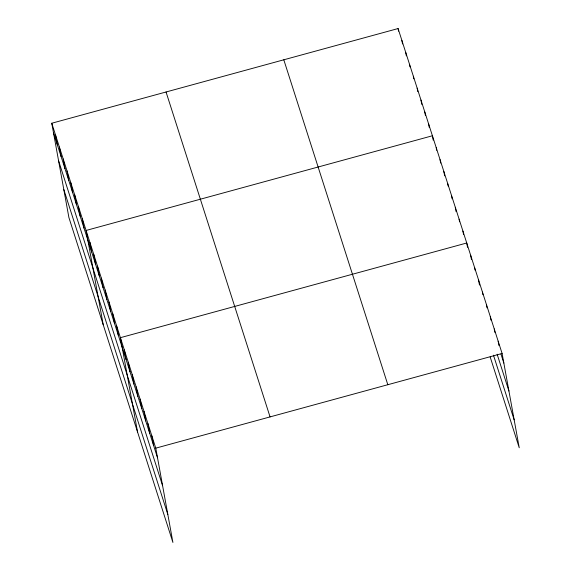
<?xml version="1.0" encoding="UTF-8"?>
<svg xmlns="http://www.w3.org/2000/svg" width="571" height="571" viewBox="0 0 571 571"><rect width="100%" height="100%" fill="white"/><g stroke="black" fill="none" stroke-linecap="round" stroke-linejoin="round"><path stroke-width="0.86" d="M51.761 123.236L155.776 448.149L172.913 542.45L68.898 217.53L51.761 123.236L398.087 28.55L502.102 353.47L519.239 447.764L490.161 356.932M432.411 135.77L86.085 230.456L103.223 324.756M155.776 448.149L502.102 353.47M500.967 354.084L503.85 363.085M497.134 354.206L508.925 391.028M493.465 355.176L514.157 419.821M283.801 59.798L387.816 384.711M166.047 91.988L270.062 416.909M53.51 132.85L157.525 457.764M58.592 160.794L162.607 485.714M63.824 189.586L167.838 514.507M498.169 341.194L498.961 345.562M494.243 328.917L494.879 332.415M490.311 316.641L490.946 320.138M486.385 304.372L487.02 307.862M482.452 292.095L482.93 294.715M478.527 279.819L479.476 285.065M474.594 267.542L475.072 270.169M470.661 255.273L471.46 259.641M467.528 247.364L466.735 242.996L120.41 337.682L137.547 431.976M462.924 231.084L463.559 234.581M459.105 219.171L459.584 221.791M455.294 207.252L456.086 211.627M451.483 195.339L452.118 198.836M447.664 183.427L448.142 186.053M443.853 171.514L444.645 175.882M440.041 159.602L440.676 163.099M436.223 147.689L436.701 150.309M432.568 136.647L433.203 140.145M428.6 123.857L429.235 127.354M424.781 111.945L425.416 115.442M420.97 100.032L421.762 104.4M417.158 88.12L417.794 91.617M413.34 76.207L413.818 78.827M409.528 64.287L410.007 66.914M405.717 52.375L406.352 55.872M401.898 40.462L402.534 43.96M398.087 28.55L398.565 31.169M151.85 435.873L153.592 445.494M147.918 423.603L149.666 433.218M143.992 411.327L145.733 420.941M140.059 399.05L141.808 408.665M136.126 386.781L137.875 396.395M132.201 374.505L133.949 384.119M128.268 362.228L130.017 371.842M124.342 349.952L126.091 359.573M116.598 325.763L118.347 335.384M112.787 313.85L114.535 323.464M108.968 301.938L110.717 311.552M105.157 290.025L106.905 299.639M101.345 278.113L103.094 287.727M97.527 266.2L99.275 275.814M93.715 254.281L95.464 263.902M89.904 242.368L91.653 251.982M82.274 218.543L84.023 228.157M78.463 206.631L80.211 216.245M74.644 194.718L76.393 204.332M70.833 182.799L72.581 192.42M67.021 170.886L68.77 180.507M63.203 158.974L64.951 168.588M59.391 147.061L61.14 156.675M55.58 135.149L57.321 144.763"/></g></svg>
